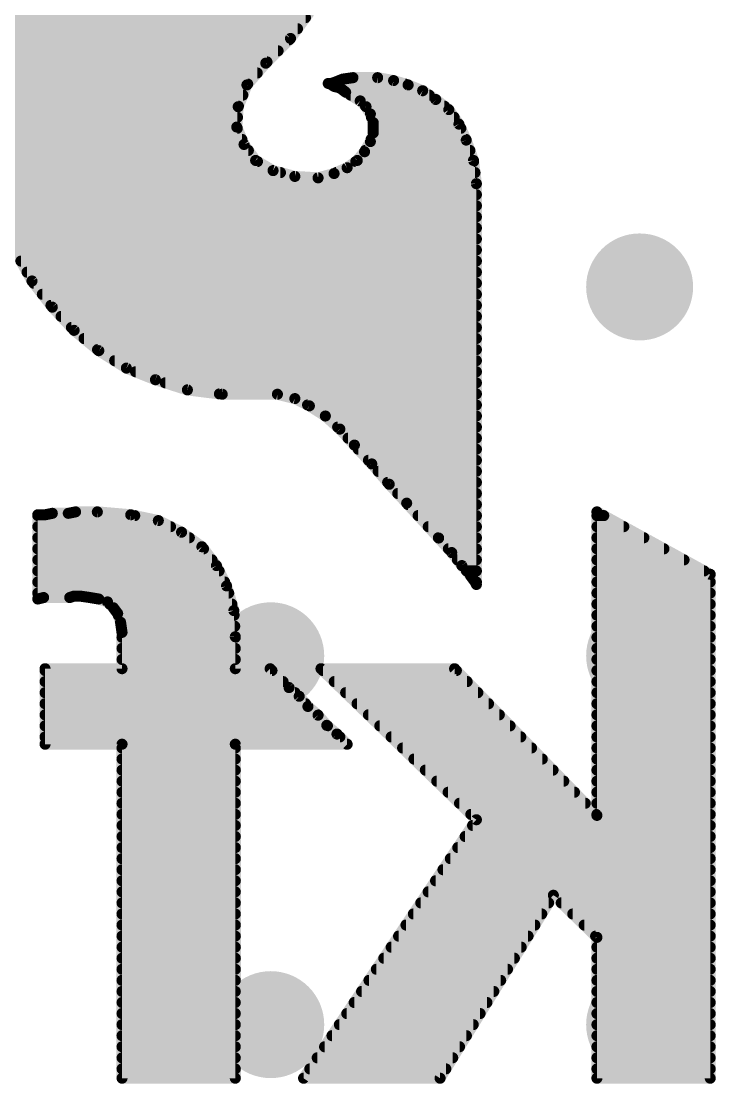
# Model space of a CAD drawing. Extents: x -38 to 69, y -21 to 41.
# Drawn here: x 14.79 to 19.57, y 18.64 to 25.96 of the extents above; entities that cross this region are included whole.
import ezdxf

# ---------------------------------------------------------------- set-up
doc = ezdxf.new("R2010")
doc.units = 0
doc.layers.add('18', color=110, linetype='CONTINUOUS')
doc.layers.add('22', color=40, linetype='CONTINUOUS')

# ---------------------------------------------------------------- blocks, each defined once
blk = doc.blocks.new('ROUNDV')
at = {"const_width": 0.5}
blk.add_lwpolyline([(0, -0.25, 1), (0, 0.25, 1), (0, -0.25)], format="xyb", dxfattribs=at)

msp = doc.modelspace()

# ---------------------------------------------------------------- linework, layer by layer
at = {"layer": '22', "const_width": 0.0762}
for points in [[(14.696, 25.861), (14.836, 26.091)], [(16.776, 26.021), (16.646, 25.841)], [(14.771, 25.9842), (16.7494, 25.9842)], [(14.7246, 25.908), (16.6944, 25.908)], [(14.6859, 25.8318), (16.6368, 25.8318)], [(16.646, 25.841), (16.476, 25.671)], [(14.6597, 25.7556), (16.5606, 25.7556)], [(14.6334, 25.6794), (16.4844, 25.6794)], [(16.476, 25.671), (16.346, 25.521)], [(14.6071, 25.6032), (16.4172, 25.6032)], [(17.006, 25.561), (17.076, 25.571)], [(17.076, 25.571), (17.246, 25.571)], [(17.246, 25.571), (17.356, 25.551)], [(14.5891, 25.527), (16.3512, 25.527)], [(16.346, 25.521), (16.286, 25.371)], [(16.916, 25.531), (16.906, 25.531)], [(16.906, 25.531), (16.926, 25.531)], [(16.946, 25.511), (16.916, 25.531)], [(16.922, 25.527), (17.436, 25.527)], [(16.926, 25.531), (16.956, 25.541)], [(16.986, 25.501), (16.946, 25.511)], [(16.956, 25.541), (17.006, 25.561)], [(17.026, 25.471), (16.986, 25.501)], [(17.356, 25.551), (17.456, 25.521)], [(17.456, 25.521), (17.556, 25.481)], [(14.5772, 25.4508), (16.3179, 25.4508)], [(17.126, 25.411), (17.026, 25.471)], [(17.0597, 25.4508), (17.6013, 25.4508)], [(17.556, 25.481), (17.646, 25.421)], [(14.5653, 25.3746), (16.2874, 25.3746)], [(16.286, 25.371), (16.276, 25.231)], [(17.166, 25.371), (17.126, 25.411)], [(17.1624, 25.3746), (17.7057, 25.3746)], [(17.196, 25.321), (17.166, 25.371)], [(17.646, 25.421), (17.736, 25.351)], [(17.736, 25.351), (17.806, 25.251)], [(14.5534, 25.2984), (16.2808, 25.2984)], [(17.216, 25.261), (17.196, 25.321)], [(17.2035, 25.2984), (17.7728, 25.2984)], [(14.5476, 25.2222), (16.2797, 25.2222)], [(16.276, 25.231), (16.326, 25.111)], [(17.216, 25.191), (17.216, 25.261)], [(17.216, 25.2222), (17.8191, 25.2222)], [(17.806, 25.251), (17.856, 25.141)], [(14.552, 25.146), (16.3114, 25.146)], [(17.196, 25.131), (17.216, 25.191)], [(17.201, 25.146), (17.8537, 25.146)], [(17.856, 25.141), (17.906, 25.001)], [(14.5564, 25.0698), (16.356, 25.0698)], [(16.326, 25.111), (16.406, 25.001)], [(17.106, 25.001), (17.156, 25.061)], [(17.156, 25.061), (17.196, 25.131)], [(17.161, 25.0698), (17.8814, 25.0698)], [(14.5607, 24.9936), (16.4187, 24.9936)], [(16.406, 25.001), (16.526, 24.931)], [(17.036, 24.951), (17.106, 25.001)], [(17.0956, 24.9936), (17.9069, 24.9936)], [(17.906, 25.001), (17.926, 24.841)], [(14.5651, 24.9174), (16.577, 24.9174)], [(16.526, 24.931), (16.676, 24.891)], [(16.946, 24.911), (17.036, 24.951)], [(16.9604, 24.9174), (17.9165, 24.9174)], [(14.5822, 24.8412), (17.926, 24.8412)], [(16.676, 24.891), (16.836, 24.881)], [(16.836, 24.881), (16.946, 24.911)], [(17.926, 24.841), (17.926, 22.081)], [(14.6028, 24.765), (17.926, 24.765)], [(14.6234, 24.6888), (17.926, 24.6888)], [(14.6439, 24.6126), (17.926, 24.6126)], [(14.6645, 24.5364), (17.926, 24.5364)], [(14.866, 24.171), (14.666, 24.531)], [(14.7053, 24.4602), (17.926, 24.4602)], [(14.7477, 24.384), (17.926, 24.384)], [(14.79, 24.3078), (17.926, 24.3078)], [(14.8323, 24.2316), (17.926, 24.2316)], [(15.006, 23.991), (14.866, 24.171)], [(14.8781, 24.1554), (17.926, 24.1554)], [(14.9374, 24.0792), (17.926, 24.0792)], [(14.9967, 24.003), (17.926, 24.003)], [(15.156, 23.831), (15.006, 23.991)], [(15.0662, 23.9268), (17.926, 23.9268)], [(15.1376, 23.8506), (17.926, 23.8506)], [(15.326, 23.691), (15.156, 23.831)], [(15.2247, 23.7744), (17.926, 23.7744)], [(15.3173, 23.6982), (17.926, 23.6982)], [(15.516, 23.571), (15.326, 23.691)], [(15.4352, 23.622), (17.926, 23.622)], [(15.716, 23.491), (15.516, 23.571)], [(15.579, 23.5458), (17.926, 23.5458)], [(15.936, 23.421), (15.716, 23.491)], [(15.7833, 23.4696), (17.926, 23.4696)], [(16.176, 23.391), (15.936, 23.421)], [(16.1568, 23.3934), (17.926, 23.3934)], [(16.556, 23.391), (16.176, 23.391)], [(16.676, 23.361), (16.556, 23.391)], [(16.776, 23.311), (16.676, 23.361)], [(16.7636, 23.3172), (17.926, 23.3172)], [(16.886, 23.241), (16.776, 23.311)], [(16.986, 23.151), (16.886, 23.241)], [(16.886, 23.241), (17.926, 23.241)], [(16.9707, 23.1648), (17.926, 23.1648)], [(17.086, 23.041), (16.986, 23.151)], [(17.0427, 23.0886), (17.926, 23.0886)], [(17.206, 22.911), (17.086, 23.041)], [(17.1124, 23.0124), (17.926, 23.0124)], [(17.1827, 22.9362), (17.926, 22.9362)], [(17.326, 22.771), (17.206, 22.911)], [(17.2497, 22.86), (17.926, 22.86)], [(17.315, 22.7838), (17.926, 22.7838)], [(17.446, 22.641), (17.326, 22.771)], [(17.3845, 22.7076), (17.926, 22.7076)], [(15.006, 22.571), (14.956, 22.561)], [(15.116, 22.571), (15.006, 22.571)], [(15.166, 22.581), (15.116, 22.571)], [(15.316, 22.581), (15.166, 22.581)], [(15.546, 22.561), (15.316, 22.581)], [(17.666, 22.401), (17.446, 22.641)], [(17.4548, 22.6314), (17.926, 22.6314)], [(19.536, 22.151), (18.756, 22.581)], [(18.756, 22.581), (18.756, 20.491)], [(14.956, 22.561), (14.906, 22.561)], [(14.906, 22.561), (14.906, 21.981)], [(14.906, 22.5552), (15.5736, 22.5552)], [(15.736, 22.521), (15.546, 22.561)], [(15.896, 22.441), (15.736, 22.521)], [(17.5247, 22.5552), (17.926, 22.5552)], [(18.756, 22.5552), (18.8028, 22.5552)], [(14.906, 22.479), (15.82, 22.479)], [(16.036, 22.341), (15.896, 22.441)], [(17.5945, 22.479), (17.926, 22.479)], [(18.756, 22.479), (18.941, 22.479)], [(14.906, 22.4028), (15.9495, 22.4028)], [(17.6644, 22.4028), (17.926, 22.4028)], [(17.756, 22.301), (17.666, 22.401)], [(18.756, 22.4028), (19.0792, 22.4028)], [(14.906, 22.3266), (16.0471, 22.3266)], [(16.136, 22.211), (16.036, 22.341)], [(17.733, 22.3266), (17.926, 22.3266)], [(17.826, 22.211), (17.756, 22.301)], [(18.756, 22.3266), (19.2175, 22.3266)], [(14.906, 22.2504), (16.1057, 22.2504)], [(16.206, 22.071), (16.136, 22.211)], [(17.7954, 22.2504), (17.926, 22.2504)], [(17.886, 22.141), (17.826, 22.211)], [(18.756, 22.2504), (19.3557, 22.2504)], [(14.906, 22.1742), (16.1544, 22.1742)], [(17.8575, 22.1742), (17.926, 22.1742)], [(17.916, 22.101), (17.886, 22.141)], [(18.756, 22.1742), (19.4939, 22.1742)], [(19.536, 18.681), (19.536, 22.151)], [(14.906, 22.098), (16.1925, 22.098)], [(16.256, 21.901), (16.206, 22.071)], [(17.926, 22.081), (17.916, 22.101)], [(17.9175, 22.098), (17.926, 22.098)], [(18.756, 22.098), (19.536, 22.098)], [(14.906, 22.0218), (16.2205, 22.0218)], [(14.906, 21.981), (14.946, 21.991)], [(14.946, 21.991), (15.126, 21.991)], [(15.126, 21.991), (15.156, 22.001)], [(15.156, 22.001), (15.196, 22.001)], [(15.196, 22.001), (15.266, 21.991)], [(15.266, 21.991), (15.326, 21.981)], [(18.756, 22.0218), (19.536, 22.0218)], [(15.326, 21.981), (15.386, 21.961)], [(15.386, 21.961), (15.426, 21.921)], [(15.4014, 21.9456), (16.2429, 21.9456)], [(15.426, 21.921), (15.456, 21.881)], [(18.756, 21.9456), (19.536, 21.9456)], [(15.456, 21.881), (15.476, 21.821)], [(15.4599, 21.8694), (16.2578, 21.8694)], [(16.266, 21.721), (16.256, 21.901)], [(18.756, 21.8694), (19.536, 21.8694)], [(15.476, 21.821), (15.486, 21.751)], [(15.48, 21.7932), (16.262, 21.7932)], [(18.756, 21.7932), (19.536, 21.7932)], [(15.486, 21.751), (15.486, 21.501)], [(15.486, 21.717), (16.266, 21.717)], [(16.266, 21.501), (16.266, 21.721)], [(18.756, 21.717), (19.536, 21.717)], [(15.486, 21.6408), (16.266, 21.6408)], [(18.756, 21.6408), (19.536, 21.6408)], [(15.486, 21.5646), (16.266, 21.5646)], [(18.756, 21.5646), (19.536, 21.5646)], [(15.486, 21.501), (14.956, 21.501)], [(14.956, 21.501), (14.956, 20.981)], [(14.956, 21.4884), (16.5186, 21.4884)], [(16.506, 21.501), (16.266, 21.501)], [(16.636, 21.371), (16.506, 21.501)], [(17.776, 21.501), (16.856, 21.501)], [(16.856, 21.501), (17.926, 20.461)], [(16.869, 21.4884), (17.7882, 21.4884)], [(18.756, 20.491), (17.776, 21.501)], [(18.756, 21.4884), (19.536, 21.4884)], [(14.956, 21.4122), (16.5948, 21.4122)], [(16.9474, 21.4122), (17.8622, 21.4122)], [(18.756, 21.4122), (19.536, 21.4122)], [(14.956, 21.336), (16.6768, 21.336)], [(16.706, 21.311), (16.636, 21.371)], [(17.0258, 21.336), (17.9361, 21.336)], [(18.756, 21.336), (19.536, 21.336)], [(14.956, 21.2598), (16.7499, 21.2598)], [(16.766, 21.241), (16.706, 21.311)], [(17.1042, 21.2598), (18.01, 21.2598)], [(18.756, 21.2598), (19.536, 21.2598)], [(14.956, 21.1836), (16.833, 21.1836)], [(16.836, 21.181), (16.766, 21.241)], [(16.896, 21.111), (16.836, 21.181)], [(17.1826, 21.1836), (18.084, 21.1836)], [(18.756, 21.1836), (19.536, 21.1836)], [(14.956, 21.1074), (16.9002, 21.1074)], [(16.966, 21.051), (16.896, 21.111)], [(17.261, 21.1074), (18.1579, 21.1074)], [(18.756, 21.1074), (19.536, 21.1074)], [(17.036, 20.981), (16.966, 21.051)], [(14.956, 21.0312), (16.9858, 21.0312)], [(14.956, 20.981), (15.486, 20.981)], [(15.486, 20.981), (15.486, 18.681)], [(16.266, 20.981), (17.036, 20.981)], [(16.266, 18.681), (16.266, 20.981)], [(17.3393, 21.0312), (18.2318, 21.0312)], [(18.756, 21.0312), (19.536, 21.0312)], [(15.486, 20.955), (16.266, 20.955)], [(17.4178, 20.955), (18.3058, 20.955)], [(18.756, 20.955), (19.536, 20.955)], [(15.486, 20.8788), (16.266, 20.8788)], [(17.4961, 20.8788), (18.3797, 20.8788)], [(18.756, 20.8788), (19.536, 20.8788)], [(15.486, 20.8026), (16.266, 20.8026)], [(17.5745, 20.8026), (18.4537, 20.8026)], [(18.756, 20.8026), (19.536, 20.8026)], [(15.486, 20.7264), (16.266, 20.7264)], [(17.6529, 20.7264), (18.5276, 20.7264)], [(18.756, 20.7264), (19.536, 20.7264)], [(15.486, 20.6502), (16.266, 20.6502)], [(17.7313, 20.6502), (18.6015, 20.6502)], [(18.756, 20.6502), (19.536, 20.6502)], [(15.486, 20.574), (16.266, 20.574)], [(17.8097, 20.574), (18.6755, 20.574)], [(18.756, 20.574), (19.536, 20.574)], [(15.486, 20.4978), (16.266, 20.4978)], [(17.926, 20.461), (16.736, 18.681)], [(17.8881, 20.4978), (18.7494, 20.4978)], [(18.756, 20.4978), (19.536, 20.4978)], [(15.486, 20.4216), (16.266, 20.4216)], [(17.8997, 20.4216), (19.536, 20.4216)], [(15.486, 20.3454), (16.266, 20.3454)], [(17.8487, 20.3454), (19.536, 20.3454)], [(15.486, 20.2692), (16.266, 20.2692)], [(17.7978, 20.2692), (19.536, 20.2692)], [(15.486, 20.193), (16.266, 20.193)], [(17.7468, 20.193), (19.536, 20.193)], [(15.486, 20.1168), (16.266, 20.1168)], [(17.6959, 20.1168), (19.536, 20.1168)], [(15.486, 20.0406), (16.266, 20.0406)], [(17.6449, 20.0406), (19.536, 20.0406)], [(15.486, 19.9644), (16.266, 19.9644)], [(17.594, 19.9644), (19.536, 19.9644)], [(17.676, 18.681), (18.456, 19.941)], [(18.456, 19.941), (18.756, 19.651)], [(15.486, 19.8882), (16.266, 19.8882)], [(17.5431, 19.8882), (18.4233, 19.8882)], [(18.5106, 19.8882), (19.536, 19.8882)], [(15.486, 19.812), (16.266, 19.812)], [(17.4921, 19.812), (18.3761, 19.812)], [(18.5894, 19.812), (19.536, 19.812)], [(15.486, 19.7358), (16.266, 19.7358)], [(17.4412, 19.7358), (18.329, 19.7358)], [(18.6683, 19.7358), (19.536, 19.7358)], [(15.486, 19.6596), (16.266, 19.6596)], [(17.3902, 19.6596), (18.2818, 19.6596)], [(18.7471, 19.6596), (19.536, 19.6596)], [(18.756, 19.651), (18.756, 18.681)], [(15.486, 19.5834), (16.266, 19.5834)], [(17.3393, 19.5834), (18.2346, 19.5834)], [(18.756, 19.5834), (19.536, 19.5834)], [(15.486, 19.5072), (16.266, 19.5072)], [(17.2884, 19.5072), (18.1875, 19.5072)], [(18.756, 19.5072), (19.536, 19.5072)], [(15.486, 19.431), (16.266, 19.431)], [(17.2374, 19.431), (18.1403, 19.431)], [(18.756, 19.431), (19.536, 19.431)], [(15.486, 19.3548), (16.266, 19.3548)], [(17.1865, 19.3548), (18.0931, 19.3548)], [(18.756, 19.3548), (19.536, 19.3548)], [(15.486, 19.2786), (16.266, 19.2786)], [(17.1355, 19.2786), (18.0459, 19.2786)], [(18.756, 19.2786), (19.536, 19.2786)], [(15.486, 19.2024), (16.266, 19.2024)], [(17.0846, 19.2024), (17.9988, 19.2024)], [(18.756, 19.2024), (19.536, 19.2024)], [(15.486, 19.1262), (16.266, 19.1262)], [(17.0336, 19.1262), (17.9516, 19.1262)], [(18.756, 19.1262), (19.536, 19.1262)], [(15.486, 19.05), (16.266, 19.05)], [(16.9827, 19.05), (17.9044, 19.05)], [(18.756, 19.05), (19.536, 19.05)], [(15.486, 18.9738), (16.266, 18.9738)], [(16.9318, 18.9738), (17.8573, 18.9738)], [(18.756, 18.9738), (19.536, 18.9738)], [(15.486, 18.8976), (16.266, 18.8976)], [(16.8808, 18.8976), (17.8101, 18.8976)], [(18.756, 18.8976), (19.536, 18.8976)], [(15.486, 18.8214), (16.266, 18.8214)], [(16.8299, 18.8214), (17.7629, 18.8214)], [(18.756, 18.8214), (19.536, 18.8214)], [(15.486, 18.7452), (16.266, 18.7452)], [(16.7789, 18.7452), (17.7157, 18.7452)], [(18.756, 18.7452), (19.536, 18.7452)], [(15.486, 18.681), (16.266, 18.681)], [(16.736, 18.681), (17.676, 18.681)], [(18.756, 18.681), (19.536, 18.681)]]:
    msp.add_lwpolyline(points, dxfattribs=at)
at = {"layer": '22', "const_width": 0.0381}
for points in [[(16.7494, 25.9652, 1), (16.7494, 26.0033)], [(16.6944, 25.889, 1), (16.6944, 25.9271)], [(16.6306, 25.8522, 1), (16.6614, 25.8298)], [(16.6595, 25.8275, 1), (16.6325, 25.8545)], [(16.6368, 25.8128, 1), (16.6368, 25.8509)], [(16.5606, 25.7366, 1), (16.5606, 25.7747)], [(16.4625, 25.6845, 1), (16.4895, 25.6575)], [(16.4904, 25.6585, 1), (16.4616, 25.6835)], [(16.4844, 25.6604, 1), (16.4844, 25.6985)], [(16.4172, 25.5842, 1), (16.4172, 25.6223)], [(17.076, 25.5901, 1), (17.076, 25.552)], [(17.0787, 25.5521, 1), (17.0733, 25.5899)], [(17.2494, 25.5897, 1), (17.2426, 25.5523)], [(17.246, 25.552, 1), (17.246, 25.5901)], [(16.3316, 25.5335, 1), (16.3604, 25.5085)], [(16.3637, 25.5139, 1), (16.3283, 25.5281)], [(16.3512, 25.508, 1), (16.3512, 25.5461)], [(16.906, 25.5501, 1), (16.906, 25.512)], [(16.906, 25.5501, 1), (16.906, 25.512)], [(16.9266, 25.5469, 1), (16.9054, 25.5151)], [(16.922, 25.5461, 1), (16.922, 25.508)], [(16.92, 25.5491, 1), (16.932, 25.5129)], [(16.916, 25.512, 1), (16.916, 25.5501)], [(16.926, 25.512, 1), (16.926, 25.5501)], [(16.9506, 25.5295, 1), (16.9414, 25.4925)], [(16.9354, 25.4951, 1), (16.9566, 25.5269)], [(16.9489, 25.5587, 1), (16.9631, 25.5233)], [(16.962, 25.5229, 1), (16.95, 25.5591)], [(16.9974, 25.5162, 1), (16.9746, 25.4858)], [(16.9814, 25.4825, 1), (16.9906, 25.5195)], [(17.0033, 25.5799, 1), (17.0087, 25.5421)], [(17.0131, 25.5433, 1), (16.9989, 25.5787)], [(17.3615, 25.5692, 1), (17.3505, 25.5328)], [(17.3526, 25.5323, 1), (17.3594, 25.5697)], [(17.436, 25.508, 1), (17.436, 25.5461)], [(17.4631, 25.5387, 1), (17.4489, 25.5033)], [(17.4505, 25.5028, 1), (17.4615, 25.5392)], [(16.3179, 25.4318, 1), (16.3179, 25.4699)], [(17.0358, 25.4873, 1), (17.0162, 25.4547)], [(17.0146, 25.4558, 1), (17.0374, 25.4862)], [(17.0597, 25.4699, 1), (17.0597, 25.4318)], [(17.5666, 25.4969, 1), (17.5454, 25.4651)], [(17.5489, 25.4633, 1), (17.5631, 25.4987)], [(17.6013, 25.4318, 1), (17.6013, 25.4699)], [(16.305, 25.3696, 1), (16.267, 25.3724)], [(16.2683, 25.3781, 1), (16.3037, 25.3639)], [(16.2874, 25.3556, 1), (16.2874, 25.3937)], [(17.1395, 25.4245, 1), (17.1125, 25.3975)], [(17.1162, 25.3947, 1), (17.1358, 25.4273)], [(17.1624, 25.3937, 1), (17.1624, 25.3556)], [(17.1823, 25.3808, 1), (17.1497, 25.3612)], [(17.1525, 25.3575, 1), (17.1795, 25.3845)], [(17.6577, 25.436, 1), (17.6343, 25.406)], [(17.6354, 25.4051, 1), (17.6566, 25.4369)], [(17.7057, 25.3556, 1), (17.7057, 25.3937)], [(17.7516, 25.3619, 1), (17.7204, 25.3401)], [(16.2808, 25.2794, 1), (16.2808, 25.3175)], [(17.2141, 25.327, 1), (17.1779, 25.315)], [(17.1797, 25.3112, 1), (17.2123, 25.3308)], [(17.2035, 25.3175, 1), (17.2035, 25.2794)], [(17.7243, 25.336, 1), (17.7477, 25.366)], [(17.7728, 25.2794, 1), (17.7728, 25.3175)], [(16.2936, 25.2383, 1), (16.2584, 25.2237)], [(16.257, 25.2324, 1), (16.295, 25.2296)], [(16.2797, 25.2032, 1), (16.2797, 25.2413)], [(17.2351, 25.261, 1), (17.197, 25.261)], [(17.216, 25.2413, 1), (17.216, 25.2032)], [(17.1979, 25.255, 1), (17.2341, 25.267)], [(17.8233, 25.2589, 1), (17.7887, 25.2431)], [(17.7904, 25.2401, 1), (17.8216, 25.2619)], [(17.8191, 25.2032, 1), (17.8191, 25.2413)], [(16.3114, 25.127, 1), (16.3114, 25.1651)], [(17.201, 25.1651, 1), (17.201, 25.127)], [(17.197, 25.191, 1), (17.2351, 25.191)], [(17.2341, 25.185, 1), (17.1979, 25.197)], [(17.8739, 25.1474, 1), (17.8381, 25.1346)], [(17.8537, 25.127, 1), (17.8537, 25.1651)], [(16.3414, 25.1222, 1), (16.3106, 25.0998)], [(16.3084, 25.1037, 1), (16.3436, 25.1183)], [(16.356, 25.0508, 1), (16.356, 25.0889)], [(17.1706, 25.0488, 1), (17.1414, 25.0732)], [(17.161, 25.0889, 1), (17.161, 25.0508)], [(17.1779, 25.137, 1), (17.2141, 25.125)], [(17.2125, 25.1215, 1), (17.1795, 25.1405)], [(17.8387, 25.1331, 1), (17.8733, 25.1489)], [(17.8814, 25.0508, 1), (17.8814, 25.0889)], [(16.4156, 25.0175, 1), (16.3964, 24.9845)], [(16.3906, 24.9898, 1), (16.4214, 25.0122)], [(16.4187, 24.9746, 1), (16.4187, 25.0127)], [(17.0956, 25.0127, 1), (17.0956, 24.9746)], [(17.0914, 25.0132, 1), (17.1206, 24.9888)], [(17.1171, 24.9855, 1), (17.0949, 25.0165)], [(17.1395, 25.0705, 1), (17.1725, 25.0515)], [(17.9249, 25.0034, 1), (17.8871, 24.9986)], [(17.8881, 24.9946, 1), (17.9239, 25.0074)], [(17.9069, 24.9746, 1), (17.9069, 25.0127)], [(16.5309, 24.9494, 1), (16.5211, 24.9126)], [(16.5164, 24.9145, 1), (16.5356, 24.9475)], [(16.577, 24.8984, 1), (16.577, 24.9365)], [(16.9604, 24.9365, 1), (16.9604, 24.8984)], [(17.0249, 24.9665, 1), (17.0471, 24.9355)], [(17.0437, 24.9336, 1), (17.0283, 24.9684)], [(17.9165, 24.8984, 1), (17.9165, 24.9365)], [(16.6772, 24.91, 1), (16.6748, 24.872)], [(16.6711, 24.8726, 1), (16.6809, 24.9094)], [(16.831, 24.8994, 1), (16.841, 24.8626)], [(16.8348, 24.862, 1), (16.8372, 24.9)], [(16.9383, 24.9284, 1), (16.9537, 24.8936)], [(16.951, 24.8926, 1), (16.941, 24.9294)], [(17.9451, 24.841, 1), (17.907, 24.841)], [(17.926, 24.8222, 1), (17.926, 24.8603)], [(17.9071, 24.8386, 1), (17.9449, 24.8434)], [(17.926, 24.746, 1), (17.926, 24.7841)], [(17.926, 24.6698, 1), (17.926, 24.7079)], [(17.926, 24.5936, 1), (17.926, 24.6317)], [(17.926, 24.5174, 1), (17.926, 24.5555)], [(17.926, 24.4412, 1), (17.926, 24.4793)], [(17.926, 24.365, 1), (17.926, 24.4031)], [(14.79, 24.3269, 1), (14.79, 24.2888)], [(17.926, 24.2888, 1), (17.926, 24.3269)], [(14.8323, 24.2507, 1), (14.8323, 24.2126)], [(17.926, 24.2126, 1), (17.926, 24.2507)], [(14.881, 24.1827, 1), (14.851, 24.1593)], [(14.8493, 24.1617, 1), (14.8827, 24.1803)], [(14.8781, 24.1745, 1), (14.8781, 24.1364)], [(17.926, 24.1364, 1), (17.926, 24.1745)], [(14.9374, 24.0983, 1), (14.9374, 24.0602)], [(17.926, 24.0602, 1), (17.926, 24.0983)], [(14.9967, 24.0221, 1), (14.9967, 23.984)], [(15.0199, 24.004, 1), (14.9921, 23.978)], [(14.991, 23.9793, 1), (15.021, 24.0027)], [(17.926, 23.984, 1), (17.926, 24.0221)], [(15.0662, 23.9459, 1), (15.0662, 23.9078)], [(17.926, 23.9078, 1), (17.926, 23.9459)], [(15.1376, 23.8697, 1), (15.1376, 23.8316)], [(15.1681, 23.8457, 1), (15.1439, 23.8163)], [(15.1421, 23.818, 1), (15.1699, 23.844)], [(17.926, 23.8316, 1), (17.926, 23.8697)], [(15.2247, 23.7934, 1), (15.2247, 23.7553)], [(17.926, 23.7553, 1), (17.926, 23.7934)], [(15.3173, 23.7172, 1), (15.3173, 23.6791)], [(15.3362, 23.7071, 1), (15.3158, 23.6749)], [(15.3139, 23.6763, 1), (15.3381, 23.7057)], [(17.926, 23.6791, 1), (17.926, 23.7172)], [(15.4352, 23.641, 1), (15.4352, 23.6029)], [(17.926, 23.6029, 1), (17.926, 23.641)], [(15.5231, 23.5887, 1), (15.5089, 23.5533)], [(15.5058, 23.5549, 1), (15.5262, 23.5871)], [(15.579, 23.5648, 1), (15.579, 23.5267)], [(17.926, 23.5267, 1), (17.926, 23.5648)], [(15.7218, 23.5092, 1), (15.7102, 23.4728)], [(15.7089, 23.4733, 1), (15.7231, 23.5087)], [(15.7833, 23.4886, 1), (15.7833, 23.4505)], [(17.926, 23.4505, 1), (17.926, 23.4886)], [(15.9384, 23.4399, 1), (15.9336, 23.4021)], [(15.9302, 23.4028, 1), (15.9418, 23.4392)], [(16.1568, 23.4124, 1), (16.1568, 23.3743)], [(16.176, 23.4101, 1), (16.176, 23.372)], [(16.1736, 23.3721, 1), (16.1784, 23.4099)], [(16.5606, 23.4095, 1), (16.5514, 23.3725)], [(16.556, 23.372, 1), (16.556, 23.4101)], [(17.926, 23.3743, 1), (17.926, 23.4124)], [(16.6845, 23.378, 1), (16.6675, 23.344)], [(16.6714, 23.3425, 1), (16.6806, 23.3795)], [(16.7636, 23.3362, 1), (16.7636, 23.2981)], [(16.7862, 23.3271, 1), (16.7658, 23.2949)], [(16.7675, 23.294, 1), (16.7845, 23.328)], [(17.926, 23.2981, 1), (17.926, 23.3362)], [(16.8987, 23.2552, 1), (16.8733, 23.2268)], [(16.886, 23.26, 1), (16.886, 23.2219)], [(16.8758, 23.2249, 1), (16.8962, 23.2571)], [(17.926, 23.2219, 1), (17.926, 23.26)], [(16.9707, 23.1838, 1), (16.9707, 23.1457)], [(17.926, 23.1457, 1), (17.926, 23.1838)], [(17.0001, 23.1638, 1), (16.9719, 23.1382)], [(16.9733, 23.1368, 1), (16.9987, 23.1652)], [(17.0427, 23.1076, 1), (17.0427, 23.0695)], [(17.926, 23.0695, 1), (17.926, 23.1076)], [(17.1, 23.0539, 1), (17.072, 23.0281)], [(17.0719, 23.0282, 1), (17.1001, 23.0538)], [(17.1124, 23.0314, 1), (17.1124, 22.9933)], [(17.926, 22.9933, 1), (17.926, 23.0314)], [(17.1827, 22.9552, 1), (17.1827, 22.9171)], [(17.926, 22.9171, 1), (17.926, 22.9552)], [(17.2205, 22.9234, 1), (17.1915, 22.8986)], [(17.192, 22.8981, 1), (17.22, 22.9239)], [(17.2497, 22.879, 1), (17.2497, 22.8409)], [(17.926, 22.8409, 1), (17.926, 22.879)], [(17.315, 22.8028, 1), (17.315, 22.7647)], [(17.34, 22.7839, 1), (17.312, 22.7581)], [(17.3115, 22.7586, 1), (17.3405, 22.7834)], [(17.926, 22.7647, 1), (17.926, 22.8028)], [(17.3845, 22.7266, 1), (17.3845, 22.6885)], [(17.926, 22.6885, 1), (17.926, 22.7266)], [(15.006, 22.5901, 1), (15.006, 22.552)], [(15.0097, 22.5523, 1), (15.0023, 22.5897)], [(15.1123, 22.5897, 1), (15.1197, 22.5523)], [(15.116, 22.552, 1), (15.116, 22.5901)], [(15.166, 22.6, 1), (15.166, 22.5619)], [(15.1697, 22.5623, 1), (15.1623, 22.5997)], [(15.3177, 22.6, 1), (15.3143, 22.562)], [(15.316, 22.5619, 1), (15.316, 22.6)], [(17.46, 22.6539, 1), (17.432, 22.6281)], [(17.432, 22.6281, 1), (17.46, 22.6539)], [(17.4548, 22.6505, 1), (17.4548, 22.6124)], [(17.926, 22.6124, 1), (17.926, 22.6505)], [(18.7652, 22.5977, 1), (18.7468, 22.5643)], [(18.7751, 22.581, 1), (18.737, 22.581)], [(14.906, 22.58, 1), (14.906, 22.5419)], [(14.906, 22.5743, 1), (14.906, 22.5362)], [(14.9251, 22.561, 1), (14.887, 22.561)], [(14.9523, 22.5797, 1), (14.9597, 22.5423)], [(14.956, 22.5419, 1), (14.956, 22.58)], [(15.5499, 22.5796, 1), (15.5421, 22.5424)], [(15.5443, 22.542, 1), (15.5477, 22.58)], [(15.5736, 22.5362, 1), (15.5736, 22.5743)], [(15.7445, 22.538, 1), (15.7275, 22.504)], [(15.7321, 22.5024, 1), (15.7399, 22.5396)], [(17.5247, 22.5743, 1), (17.5247, 22.5362)], [(17.926, 22.5362, 1), (17.926, 22.5743)], [(18.756, 22.5743, 1), (18.756, 22.5362)], [(18.8028, 22.5362, 1), (18.8028, 22.5743)], [(14.906, 22.4981, 1), (14.906, 22.46)], [(15.82, 22.46, 1), (15.82, 22.4981)], [(15.9071, 22.4565, 1), (15.8849, 22.4255)], [(15.8875, 22.424, 1), (15.9045, 22.458)], [(17.5945, 22.4981, 1), (17.5945, 22.46)], [(17.926, 22.46, 1), (17.926, 22.4981)], [(18.756, 22.4981, 1), (18.756, 22.46)], [(18.941, 22.46, 1), (18.941, 22.4981)], [(14.906, 22.4219, 1), (14.906, 22.3838)], [(15.9495, 22.3838, 1), (15.9495, 22.4219)], [(17.6644, 22.4219, 1), (17.6644, 22.3838)], [(17.6802, 22.4137, 1), (17.6518, 22.3883)], [(17.652, 22.3881, 1), (17.68, 22.4139)], [(17.926, 22.3838, 1), (17.926, 22.4219)], [(18.756, 22.4219, 1), (18.756, 22.3838)], [(19.0792, 22.3838, 1), (19.0792, 22.4219)], [(14.906, 22.3457, 1), (14.906, 22.3076)], [(16.0511, 22.3526, 1), (16.0209, 22.3294)], [(16.0249, 22.3255, 1), (16.0471, 22.3565)], [(16.0471, 22.3076, 1), (16.0471, 22.3457)], [(17.733, 22.3457, 1), (17.733, 22.3076)], [(17.771, 22.3127, 1), (17.741, 22.2893)], [(17.7418, 22.2883, 1), (17.7702, 22.3137)], [(17.926, 22.3076, 1), (17.926, 22.3457)], [(18.756, 22.3457, 1), (18.756, 22.3076)], [(19.2175, 22.3076, 1), (19.2175, 22.3457)], [(14.906, 22.2695, 1), (14.906, 22.2314)], [(16.1057, 22.2314, 1), (16.1057, 22.2695)], [(16.153, 22.2195, 1), (16.119, 22.2025)], [(17.7954, 22.2695, 1), (17.7954, 22.2314)], [(17.8405, 22.2234, 1), (17.8115, 22.1986)], [(17.926, 22.2314, 1), (17.926, 22.2695)], [(18.756, 22.2695, 1), (18.756, 22.2314)], [(19.3557, 22.2314, 1), (19.3557, 22.2695)], [(14.906, 22.1933, 1), (14.906, 22.1552)], [(16.1209, 22.1994, 1), (16.1511, 22.2226)], [(16.1544, 22.1552, 1), (16.1544, 22.1933)], [(17.811, 22.1993, 1), (17.841, 22.2227)], [(17.8575, 22.1933, 1), (17.8575, 22.1552)], [(17.9012, 22.1524, 1), (17.8708, 22.1296)], [(17.8715, 22.1286, 1), (17.9005, 22.1534)], [(17.926, 22.1552, 1), (17.926, 22.1933)], [(18.756, 22.1933, 1), (18.756, 22.1552)], [(19.4939, 22.1552, 1), (19.4939, 22.1933)], [(19.5551, 22.151, 1), (19.517, 22.151)], [(19.5268, 22.1343, 1), (19.5452, 22.1677)], [(14.906, 22.1171, 1), (14.906, 22.079)], [(16.2243, 22.0764, 1), (16.1877, 22.0656)], [(16.189, 22.0625, 1), (16.223, 22.0795)], [(16.1925, 22.079, 1), (16.1925, 22.1171)], [(17.933, 22.1095, 1), (17.899, 22.0925)], [(17.9175, 22.1171, 1), (17.9175, 22.079)], [(17.9008, 22.0896, 1), (17.9312, 22.1124)], [(17.907, 22.081, 1), (17.9451, 22.081)], [(17.909, 22.0725, 1), (17.943, 22.0895)], [(17.926, 22.079, 1), (17.926, 22.1171)], [(18.756, 22.1171, 1), (18.756, 22.079)], [(19.536, 22.079, 1), (19.536, 22.1171)], [(14.906, 22.0409, 1), (14.906, 22.0028)], [(14.946, 22.01, 1), (14.946, 21.9719)], [(14.9506, 21.9725, 1), (14.9414, 22.0095)], [(15.12, 22.0091, 1), (15.132, 21.9729)], [(15.126, 21.9719, 1), (15.126, 22.01)], [(15.156, 22.0201, 1), (15.156, 21.982)], [(15.162, 21.9829, 1), (15.15, 22.0191)], [(15.1987, 22.0199, 1), (15.1933, 21.9821)], [(15.196, 21.982, 1), (15.196, 22.0201)], [(15.2691, 22.0098, 1), (15.2629, 21.9722)], [(15.2633, 21.9721, 1), (15.2687, 22.0099)], [(16.2205, 22.0028, 1), (16.2205, 22.0409)], [(18.756, 22.0409, 1), (18.756, 22.0028)], [(19.536, 22.0028, 1), (19.536, 22.0409)], [(14.9014, 21.9995, 1), (14.9106, 21.9625)], [(14.887, 21.981, 1), (14.9251, 21.981)], [(15.332, 21.9991, 1), (15.32, 21.9629)], [(15.3229, 21.9622, 1), (15.3291, 21.9998)], [(15.3995, 21.9745, 1), (15.3725, 21.9475)], [(15.38, 21.9429, 1), (15.392, 21.9791)], [(15.4014, 21.9647, 1), (15.4014, 21.9266)], [(15.4412, 21.9324, 1), (15.4108, 21.9096)], [(15.4125, 21.9075, 1), (15.4395, 21.9345)], [(16.2429, 21.9266, 1), (16.2429, 21.9647)], [(18.756, 21.9647, 1), (18.756, 21.9266)], [(19.536, 21.9266, 1), (19.536, 21.9647)], [(15.4741, 21.887, 1), (15.4379, 21.875)], [(15.4408, 21.8696, 1), (15.4712, 21.8924)], [(15.4599, 21.8885, 1), (15.4599, 21.8504)], [(16.275, 21.9021, 1), (16.237, 21.8999)], [(16.2377, 21.8956, 1), (16.2743, 21.9064)], [(16.2578, 21.8504, 1), (16.2578, 21.8885)], [(18.756, 21.8885, 1), (18.756, 21.8504)], [(19.536, 21.8504, 1), (19.536, 21.8885)], [(15.4949, 21.8237, 1), (15.4571, 21.8183)], [(15.4579, 21.815, 1), (15.4941, 21.827)], [(15.48, 21.8123, 1), (15.48, 21.7742)], [(16.262, 21.7742, 1), (16.262, 21.8123)], [(18.756, 21.8123, 1), (18.756, 21.7742)], [(19.536, 21.7742, 1), (19.536, 21.8123)], [(15.486, 21.7361, 1), (15.486, 21.698)], [(15.5051, 21.751, 1), (15.467, 21.751)], [(15.4671, 21.7483, 1), (15.5049, 21.7537)], [(16.2851, 21.721, 1), (16.247, 21.721)], [(16.247, 21.7199, 1), (16.285, 21.7221)], [(16.266, 21.698, 1), (16.266, 21.7361)], [(18.756, 21.7361, 1), (18.756, 21.698)], [(19.536, 21.698, 1), (19.536, 21.7361)], [(15.486, 21.6599, 1), (15.486, 21.6218)], [(16.266, 21.6218, 1), (16.266, 21.6599)], [(18.756, 21.6599, 1), (18.756, 21.6218)], [(19.536, 21.6218, 1), (19.536, 21.6599)], [(15.486, 21.5837, 1), (15.486, 21.5456)], [(16.266, 21.5456, 1), (16.266, 21.5837)], [(18.756, 21.5837, 1), (18.756, 21.5456)], [(19.536, 21.5456, 1), (19.536, 21.5837)], [(14.956, 21.5201, 1), (14.956, 21.482)], [(14.9751, 21.501, 1), (14.937, 21.501)], [(14.956, 21.5075, 1), (14.956, 21.4694)], [(15.467, 21.501, 1), (15.5051, 21.501)], [(15.486, 21.482, 1), (15.486, 21.5201)], [(16.266, 21.5201, 1), (16.266, 21.482)], [(16.247, 21.501, 1), (16.2851, 21.501)], [(16.5195, 21.5145, 1), (16.4925, 21.4875)], [(16.506, 21.482, 1), (16.506, 21.5201)], [(16.5186, 21.4694, 1), (16.5186, 21.5075)], [(16.856, 21.5201, 1), (16.856, 21.482)], [(16.8693, 21.5147, 1), (16.8427, 21.4873)], [(16.869, 21.5075, 1), (16.869, 21.4694)], [(17.7897, 21.5143, 1), (17.7623, 21.4877)], [(17.776, 21.482, 1), (17.776, 21.5201)], [(17.7882, 21.4694, 1), (17.7882, 21.5075)], [(18.756, 21.5075, 1), (18.756, 21.4694)], [(19.536, 21.4694, 1), (19.536, 21.5075)], [(14.956, 21.4313, 1), (14.956, 21.3932)], [(16.5948, 21.3932, 1), (16.5948, 21.4313)], [(16.9474, 21.4313, 1), (16.9474, 21.3932)], [(17.8622, 21.3932, 1), (17.8622, 21.4313)], [(18.756, 21.4313, 1), (18.756, 21.3932)], [(19.536, 21.3932, 1), (19.536, 21.4313)], [(14.956, 21.3551, 1), (14.956, 21.317)], [(16.6484, 21.3855, 1), (16.6236, 21.3565)], [(16.6225, 21.3575, 1), (16.6495, 21.3845)], [(16.6768, 21.317, 1), (16.6768, 21.3551)], [(17.0258, 21.3551, 1), (17.0258, 21.317)], [(17.9361, 21.317, 1), (17.9361, 21.3551)], [(18.756, 21.3551, 1), (18.756, 21.317)], [(19.536, 21.317, 1), (19.536, 21.3551)], [(14.956, 21.2789, 1), (14.956, 21.2408)], [(16.7205, 21.3234, 1), (16.6915, 21.2986)], [(16.6936, 21.2965, 1), (16.7184, 21.3255)], [(16.7499, 21.2408, 1), (16.7499, 21.2789)], [(17.1042, 21.2789, 1), (17.1042, 21.2408)], [(18.01, 21.2408, 1), (18.01, 21.2789)], [(18.756, 21.2789, 1), (18.756, 21.2408)], [(19.536, 21.2408, 1), (19.536, 21.2789)], [(14.956, 21.2027, 1), (14.956, 21.1646)], [(16.7784, 21.2555, 1), (16.7536, 21.2265)], [(16.7515, 21.2286, 1), (16.7805, 21.2534)], [(16.8505, 21.1934, 1), (16.8215, 21.1686)], [(16.833, 21.1646, 1), (16.833, 21.2027)], [(17.1826, 21.2027, 1), (17.1826, 21.1646)], [(18.084, 21.1646, 1), (18.084, 21.2027)], [(18.756, 21.2027, 1), (18.756, 21.1646)], [(19.536, 21.1646, 1), (19.536, 21.2027)], [(14.956, 21.1265, 1), (14.956, 21.0884)], [(16.8236, 21.1665, 1), (16.8484, 21.1955)], [(16.9084, 21.1255, 1), (16.8836, 21.0965)], [(16.9002, 21.0884, 1), (16.9002, 21.1265)], [(17.261, 21.1265, 1), (17.261, 21.0884)], [(18.1579, 21.0884, 1), (18.1579, 21.1265)], [(18.756, 21.1265, 1), (18.756, 21.0884)], [(19.536, 21.0884, 1), (19.536, 21.1265)], [(16.8815, 21.0986, 1), (16.9105, 21.1234)], [(16.9795, 21.0645, 1), (16.9525, 21.0375)], [(16.9536, 21.0365, 1), (16.9784, 21.0655)], [(14.956, 21.0503, 1), (14.956, 21.0122)], [(14.956, 21.0001, 1), (14.956, 20.962)], [(14.937, 20.981, 1), (14.9751, 20.981)], [(15.5051, 20.981, 1), (15.467, 20.981)], [(15.486, 20.962, 1), (15.486, 21.0001)], [(16.266, 21.0001, 1), (16.266, 20.962)], [(16.2851, 20.981, 1), (16.247, 20.981)], [(16.9858, 21.0122, 1), (16.9858, 21.0503)], [(17.0225, 20.9675, 1), (17.0495, 20.9945)], [(17.036, 20.962, 1), (17.036, 21.0001)], [(17.3393, 21.0503, 1), (17.3393, 21.0122)], [(18.2318, 21.0122, 1), (18.2318, 21.0503)], [(18.756, 21.0503, 1), (18.756, 21.0122)], [(19.536, 21.0122, 1), (19.536, 21.0503)], [(15.486, 20.9741, 1), (15.486, 20.936)], [(16.266, 20.936, 1), (16.266, 20.9741)], [(17.4178, 20.9741, 1), (17.4178, 20.936)], [(18.3058, 20.936, 1), (18.3058, 20.9741)], [(18.756, 20.9741, 1), (18.756, 20.936)], [(19.536, 20.936, 1), (19.536, 20.9741)], [(15.486, 20.8979, 1), (15.486, 20.8598)], [(16.266, 20.8598, 1), (16.266, 20.8979)], [(17.4961, 20.8979, 1), (17.4961, 20.8598)], [(18.3797, 20.8598, 1), (18.3797, 20.8979)], [(18.756, 20.8979, 1), (18.756, 20.8598)], [(19.536, 20.8598, 1), (19.536, 20.8979)], [(15.486, 20.8217, 1), (15.486, 20.7836)], [(16.266, 20.7836, 1), (16.266, 20.8217)], [(17.5745, 20.8217, 1), (17.5745, 20.7836)], [(18.4537, 20.7836, 1), (18.4537, 20.8217)], [(18.756, 20.8217, 1), (18.756, 20.7836)], [(19.536, 20.7836, 1), (19.536, 20.8217)], [(15.486, 20.7455, 1), (15.486, 20.7074)], [(16.266, 20.7074, 1), (16.266, 20.7455)], [(17.6529, 20.7455, 1), (17.6529, 20.7074)], [(18.5276, 20.7074, 1), (18.5276, 20.7455)], [(18.756, 20.7455, 1), (18.756, 20.7074)], [(19.536, 20.7074, 1), (19.536, 20.7455)], [(15.486, 20.6693, 1), (15.486, 20.6312)], [(16.266, 20.6312, 1), (16.266, 20.6693)], [(17.7313, 20.6693, 1), (17.7313, 20.6312)], [(18.6015, 20.6312, 1), (18.6015, 20.6693)], [(18.756, 20.6693, 1), (18.756, 20.6312)], [(19.536, 20.6312, 1), (19.536, 20.6693)], [(15.486, 20.5931, 1), (15.486, 20.555)], [(16.266, 20.555, 1), (16.266, 20.5931)], [(17.8097, 20.5931, 1), (17.8097, 20.555)], [(18.6755, 20.555, 1), (18.6755, 20.5931)], [(18.756, 20.5931, 1), (18.756, 20.555)], [(19.536, 20.555, 1), (19.536, 20.5931)], [(15.486, 20.5169, 1), (15.486, 20.4788)], [(16.266, 20.4788, 1), (16.266, 20.5169)], [(17.8881, 20.5169, 1), (17.8881, 20.4788)], [(17.9418, 20.4504, 1), (17.9102, 20.4716)], [(17.9127, 20.4473, 1), (17.9393, 20.4747)], [(18.756, 20.5169, 1), (18.756, 20.4788)], [(18.737, 20.491, 1), (18.7751, 20.491)], [(18.7423, 20.4777, 1), (18.7697, 20.5043)], [(18.7494, 20.4788, 1), (18.7494, 20.5169)], [(19.536, 20.4788, 1), (19.536, 20.5169)], [(15.486, 20.4407, 1), (15.486, 20.4026)], [(16.266, 20.4026, 1), (16.266, 20.4407)], [(17.8997, 20.4407, 1), (17.8997, 20.4026)], [(19.536, 20.4026, 1), (19.536, 20.4407)], [(15.486, 20.3645, 1), (15.486, 20.3264)], [(16.266, 20.3264, 1), (16.266, 20.3645)], [(17.8487, 20.3645, 1), (17.8487, 20.3264)], [(19.536, 20.3264, 1), (19.536, 20.3645)], [(15.486, 20.2883, 1), (15.486, 20.2502)], [(16.266, 20.2502, 1), (16.266, 20.2883)], [(17.7978, 20.2883, 1), (17.7978, 20.2502)], [(19.536, 20.2502, 1), (19.536, 20.2883)], [(15.486, 20.2121, 1), (15.486, 20.174)], [(16.266, 20.174, 1), (16.266, 20.2121)], [(17.7468, 20.2121, 1), (17.7468, 20.174)], [(19.536, 20.174, 1), (19.536, 20.2121)], [(15.486, 20.1359, 1), (15.486, 20.0978)], [(16.266, 20.0978, 1), (16.266, 20.1359)], [(17.6959, 20.1359, 1), (17.6959, 20.0978)], [(19.536, 20.0978, 1), (19.536, 20.1359)], [(15.486, 20.0597, 1), (15.486, 20.0216)], [(16.266, 20.0216, 1), (16.266, 20.0597)], [(17.6449, 20.0597, 1), (17.6449, 20.0216)], [(19.536, 20.0216, 1), (19.536, 20.0597)], [(15.486, 19.9835, 1), (15.486, 19.9454)], [(16.266, 19.9454, 1), (16.266, 19.9835)], [(17.594, 19.9835, 1), (17.594, 19.9454)], [(18.4692, 19.9547, 1), (18.4428, 19.9273)], [(18.4722, 19.931, 1), (18.4398, 19.951)], [(19.536, 19.9454, 1), (19.536, 19.9835)], [(15.486, 19.9073, 1), (15.486, 19.8692)], [(16.266, 19.8692, 1), (16.266, 19.9073)], [(17.5431, 19.9073, 1), (17.5431, 19.8692)], [(18.4233, 19.8692, 1), (18.4233, 19.9073)], [(18.5106, 19.9073, 1), (18.5106, 19.8692)], [(19.536, 19.8692, 1), (19.536, 19.9073)], [(15.486, 19.8311, 1), (15.486, 19.793)], [(16.266, 19.793, 1), (16.266, 19.8311)], [(17.4921, 19.8311, 1), (17.4921, 19.793)], [(18.3761, 19.793, 1), (18.3761, 19.8311)], [(18.5894, 19.8311, 1), (18.5894, 19.793)], [(19.536, 19.793, 1), (19.536, 19.8311)], [(15.486, 19.7549, 1), (15.486, 19.7168)], [(16.266, 19.7168, 1), (16.266, 19.7549)], [(17.4412, 19.7549, 1), (17.4412, 19.7168)], [(18.329, 19.7168, 1), (18.329, 19.7549)], [(18.6683, 19.7549, 1), (18.6683, 19.7168)], [(19.536, 19.7168, 1), (19.536, 19.7549)], [(15.486, 19.6787, 1), (15.486, 19.6406)], [(16.266, 19.6406, 1), (16.266, 19.6787)], [(17.3902, 19.6787, 1), (17.3902, 19.6406)], [(18.2818, 19.6406, 1), (18.2818, 19.6787)], [(18.7471, 19.6787, 1), (18.7471, 19.6406)], [(18.7751, 19.651, 1), (18.737, 19.651)], [(18.7428, 19.6373, 1), (18.7692, 19.6647)], [(19.536, 19.6406, 1), (19.536, 19.6787)], [(15.486, 19.6025, 1), (15.486, 19.5644)], [(16.266, 19.5644, 1), (16.266, 19.6025)], [(17.3393, 19.6025, 1), (17.3393, 19.5644)], [(18.2346, 19.5644, 1), (18.2346, 19.6025)], [(18.756, 19.6025, 1), (18.756, 19.5644)], [(19.536, 19.5644, 1), (19.536, 19.6025)], [(15.486, 19.5263, 1), (15.486, 19.4882)], [(16.266, 19.4882, 1), (16.266, 19.5263)], [(17.2884, 19.5263, 1), (17.2884, 19.4882)], [(18.1875, 19.4882, 1), (18.1875, 19.5263)], [(18.756, 19.5263, 1), (18.756, 19.4882)], [(19.536, 19.4882, 1), (19.536, 19.5263)], [(15.486, 19.4501, 1), (15.486, 19.412)], [(16.266, 19.412, 1), (16.266, 19.4501)], [(17.2374, 19.4501, 1), (17.2374, 19.412)], [(18.1403, 19.412, 1), (18.1403, 19.4501)], [(18.756, 19.4501, 1), (18.756, 19.412)], [(19.536, 19.412, 1), (19.536, 19.4501)], [(15.486, 19.3739, 1), (15.486, 19.3358)], [(16.266, 19.3358, 1), (16.266, 19.3739)], [(17.1865, 19.3739, 1), (17.1865, 19.3358)], [(18.0931, 19.3358, 1), (18.0931, 19.3739)], [(18.756, 19.3739, 1), (18.756, 19.3358)], [(19.536, 19.3358, 1), (19.536, 19.3739)], [(15.486, 19.2977, 1), (15.486, 19.2596)], [(16.266, 19.2596, 1), (16.266, 19.2977)], [(17.1355, 19.2977, 1), (17.1355, 19.2596)], [(18.0459, 19.2596, 1), (18.0459, 19.2977)], [(18.756, 19.2977, 1), (18.756, 19.2596)], [(19.536, 19.2596, 1), (19.536, 19.2977)], [(15.486, 19.2215, 1), (15.486, 19.1834)], [(16.266, 19.1834, 1), (16.266, 19.2215)], [(17.0846, 19.2215, 1), (17.0846, 19.1834)], [(17.9988, 19.1834, 1), (17.9988, 19.2215)], [(18.756, 19.2215, 1), (18.756, 19.1834)], [(19.536, 19.1834, 1), (19.536, 19.2215)], [(15.486, 19.1453, 1), (15.486, 19.1072)], [(16.266, 19.1072, 1), (16.266, 19.1453)], [(17.0336, 19.1453, 1), (17.0336, 19.1072)], [(17.9516, 19.1072, 1), (17.9516, 19.1453)], [(18.756, 19.1453, 1), (18.756, 19.1072)], [(19.536, 19.1072, 1), (19.536, 19.1453)], [(15.486, 19.0691, 1), (15.486, 19.031)], [(16.266, 19.031, 1), (16.266, 19.0691)], [(16.9827, 19.0691, 1), (16.9827, 19.031)], [(17.9044, 19.031, 1), (17.9044, 19.0691)], [(18.756, 19.0691, 1), (18.756, 19.031)], [(19.536, 19.031, 1), (19.536, 19.0691)], [(15.486, 18.9929, 1), (15.486, 18.9548)], [(16.266, 18.9548, 1), (16.266, 18.9929)], [(16.9318, 18.9929, 1), (16.9318, 18.9548)], [(17.8573, 18.9548, 1), (17.8573, 18.9929)], [(18.756, 18.9929, 1), (18.756, 18.9548)], [(19.536, 18.9548, 1), (19.536, 18.9929)], [(15.486, 18.9167, 1), (15.486, 18.8786)], [(16.266, 18.8786, 1), (16.266, 18.9167)], [(16.8808, 18.9167, 1), (16.8808, 18.8786)], [(17.8101, 18.8786, 1), (17.8101, 18.9167)], [(18.756, 18.9167, 1), (18.756, 18.8786)], [(19.536, 18.8786, 1), (19.536, 18.9167)], [(15.486, 18.8405, 1), (15.486, 18.8024)], [(16.266, 18.8024, 1), (16.266, 18.8405)], [(16.8299, 18.8405, 1), (16.8299, 18.8024)], [(17.7629, 18.8024, 1), (17.7629, 18.8405)], [(18.756, 18.8405, 1), (18.756, 18.8024)], [(19.536, 18.8024, 1), (19.536, 18.8405)], [(15.486, 18.7643, 1), (15.486, 18.7262)], [(16.266, 18.7262, 1), (16.266, 18.7643)], [(16.7789, 18.7643, 1), (16.7789, 18.7262)], [(17.7157, 18.7262, 1), (17.7157, 18.7643)], [(18.756, 18.7643, 1), (18.756, 18.7262)], [(19.536, 18.7262, 1), (19.536, 18.7643)], [(15.486, 18.7001, 1), (15.486, 18.662)], [(15.467, 18.681, 1), (15.5051, 18.681)], [(16.247, 18.681, 1), (16.2851, 18.681)], [(16.266, 18.662, 1), (16.266, 18.7001)], [(16.736, 18.7001, 1), (16.736, 18.662)], [(16.7202, 18.6916, 1), (16.7518, 18.6704)], [(17.6598, 18.691, 1), (17.6922, 18.671)], [(17.676, 18.662, 1), (17.676, 18.7001)], [(18.756, 18.7001, 1), (18.756, 18.662)], [(18.737, 18.681, 1), (18.7751, 18.681)], [(19.517, 18.681, 1), (19.5551, 18.681)], [(19.536, 18.662, 1), (19.536, 18.7001)]]:
    msp.add_lwpolyline(points, format="xyb", dxfattribs=at)

# ---------------------------------------------------------------- block references
at = {"layer": '18', "xscale": 0.7366, "yscale": 0.7366}
for p in [(16.51, 24.13), (16.51, 24.13), (19.05, 24.13), (19.05, 24.13), (16.51, 21.59), (16.51, 21.59), (19.05, 21.59), (19.05, 21.59), (16.51, 19.05), (16.51, 19.05), (19.05, 19.05), (19.05, 19.05)]:
    msp.add_blockref('ROUNDV', p, dxfattribs=at)

doc.saveas('drawing.dxf')
